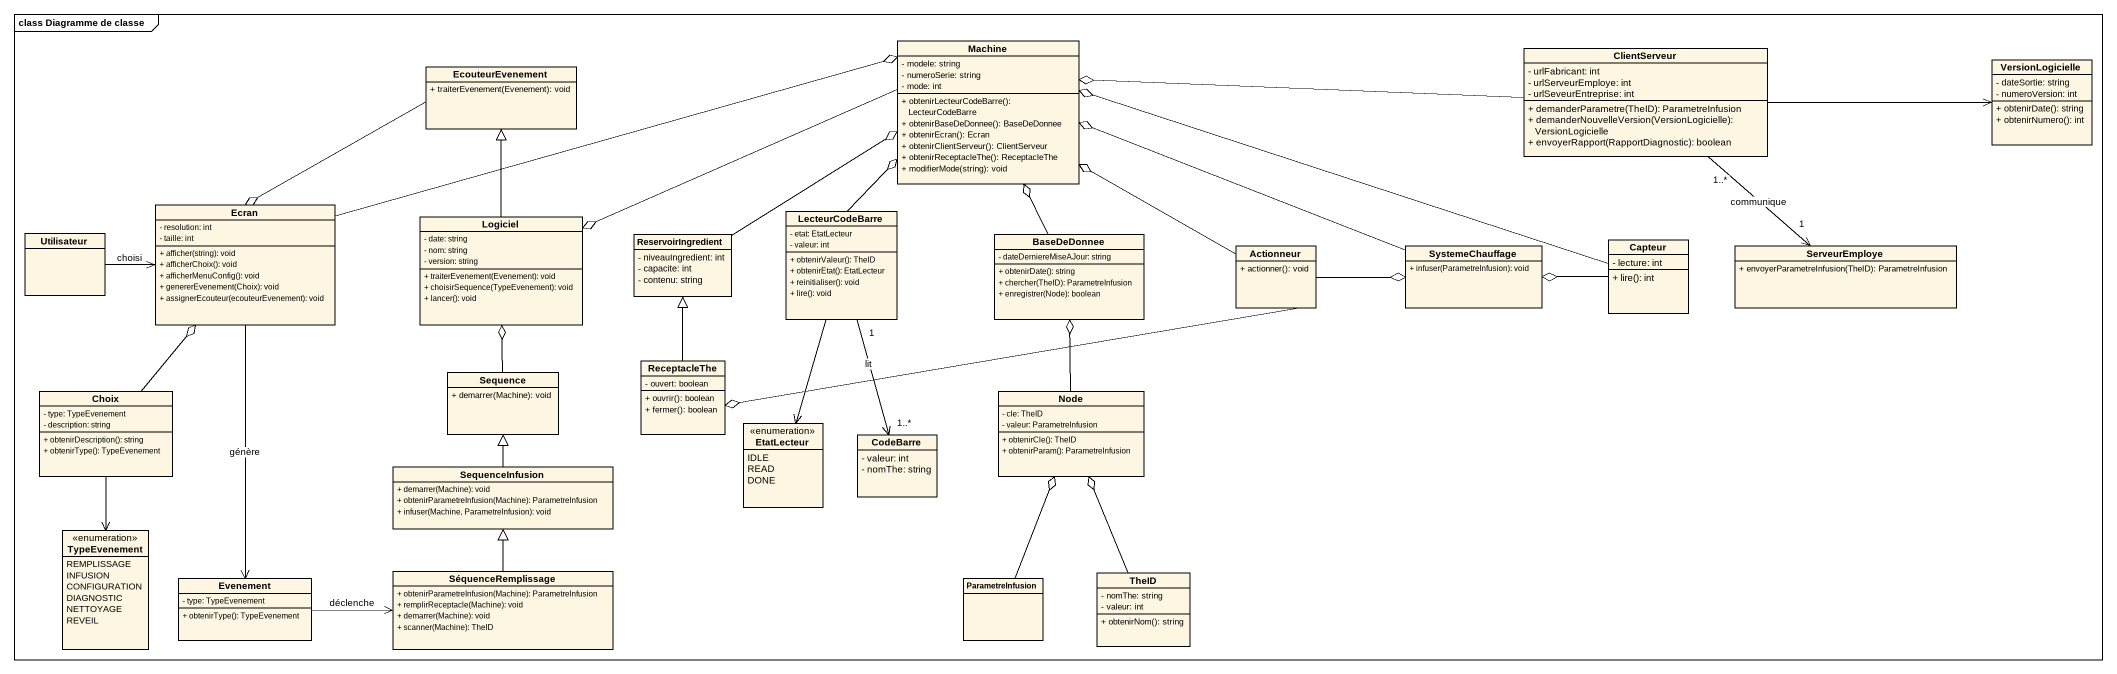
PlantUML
@startuml
mainframe class Diagramme de classe
hide circle
hide empty members
skinparam classAttributeIconSize 0
class EcouteurEvenement {
  + traiterEvenement(Evenement): void
}
class Machine {
  - modele: string
  - numeroSerie: string
  - mode: int
  + obtenirLecteurCodeBarre(): LecteurCodeBarre
  + obtenirBaseDeDonnee(): BaseDeDonnee
  + obtenirEcran(): Ecran
  + obtenirClientServeur(): ClientServeur
  + obtenirReceptacleThe(): ReceptacleThe
  + modifierMode(string): void
}
class ClientServeur {
  - urlFabricant: int
  - urlServeurEmploye: int
  - urlSeveurEntreprise: int
  + demanderParametre(TheID): ParametreInfusion
  + demanderNouvelleVersion(VersionLogicielle): VersionLogicielle
  + envoyerRapport(RapportDiagnostic): boolean
}
class VersionLogicielle {
  - dateSortie: string
  - numeroVersion: int
  + obtenirDate(): string
  + obtenirNumero(): int
}
class Utilisateur
class Ecran {
  - resolution: int
  - taille: int
  + afficher(string): void
  + afficherChoix(): void
  + afficherMenuConfig(): void
  + genererEvenement(Choix): void
  + assignerEcouteur(ecouteurEvenement): void
}
class Logiciel {
  - date: string
  - nom: string
  - version: string
  + traiterEvenement(Evenement): void
  + choisirSequence(TypeEvenement): void
  + lancer(): void
}
class ReservoirIngredient {
  - niveauIngredient: int
  - capacite: int
  - contenu: string
}
class LecteurCodeBarre {
  - etat: EtatLecteur
  - valeur: int
  + obtenirValeur(): TheID
  + obtenirEtat(): EtatLecteur
  + reinitialiser(): void
  + lire(): void
}
class BaseDeDonnee {
  - dateDerniereMiseAJour: string
  + obtenirDate(): string
  + chercher(TheID): ParametreInfusion
  + enregistrer(Node): boolean
}
class Capteur {
  - lecture: int
  + lire(): int
}
class Actionneur {
  + actionner(): void
}
class SystemeChauffage {
  + infuser(ParametreInfusion): void
}
class ServeurEmploye {
  + envoyerParametreInfusion(TheID): ParametreInfusion
}
class Choix {
  - type: TypeEvenement
  - description: string
  + obtenirDescription(): string
  + obtenirType(): TypeEvenement
}
class Sequence {
  + demarrer(Machine): void
}
class ReceptacleThe {
  - ouvert: boolean
  + ouvrir(): boolean
  + fermer(): boolean
}
class "Node" as Node_ {
  - cle: TheID
  - valeur: ParametreInfusion
  + obtenirCle(): TheID
  + obtenirParam(): ParametreInfusion
}
enum EtatLecteur {
  IDLE
  READ
  DONE
}
class CodeBarre {
  - valeur: int
  - nomThe: string
}
class SequenceInfusion {
  + demarrer(Machine): void
  + obtenirParametreInfusion(Machine): ParametreInfusion
  + infuser(Machine, ParametreInfusion): void
}
enum TypeEvenement {
  REMPLISSAGE
  INFUSION
  CONFIGURATION
  DIAGNOSTIC
  NETTOYAGE
  REVEIL
}
class Evenement {
  - type: TypeEvenement
  + obtenirType(): TypeEvenement
}
class SéquenceRemplissage {
  + obtenirParametreInfusion(Machine): ParametreInfusion
  + remplirReceptacle(Machine): void
  + demarrer(Machine): void
  + scanner(Machine): TheID
}
class ParametreInfusion
class TheID {
  - nomThe: string
  - valeur: int
  + obtenirNom(): string
}
EcouteurEvenement --o Ecran
Machine -left-o Logiciel
ClientServeur -left-o Machine
ClientServeur -right-> VersionLogicielle
ClientServeur "1..*" --> "1" ServeurEmploye : communique
Ecran -right-o Machine
Ecran <-left- Utilisateur : choisi
Ecran --> Evenement : génère
Logiciel -up-|> EcouteurEvenement
ReservoirIngredient -right-o Machine
LecteurCodeBarre -up-o Machine
LecteurCodeBarre --> EtatLecteur
LecteurCodeBarre "1" --> "1..*" CodeBarre : lit
BaseDeDonnee -up-o Machine
Capteur -left-o Machine
Capteur -left-o SystemeChauffage
Actionneur -left-o Machine
Actionneur -right-o SystemeChauffage
Actionneur -left-o ReceptacleThe
SystemeChauffage -left-o Machine
Choix -up-o Ecran
Choix --> TypeEvenement
Sequence -up-o Logiciel
ReceptacleThe -up-|> ReservoirIngredient
Node_ -up-o BaseDeDonnee
SequenceInfusion -up-|> Sequence
Evenement -right-> SéquenceRemplissage : déclenche
SéquenceRemplissage -up-|> SequenceInfusion
ParametreInfusion -up-o Node_
TheID -up-o Node_
@enduml
